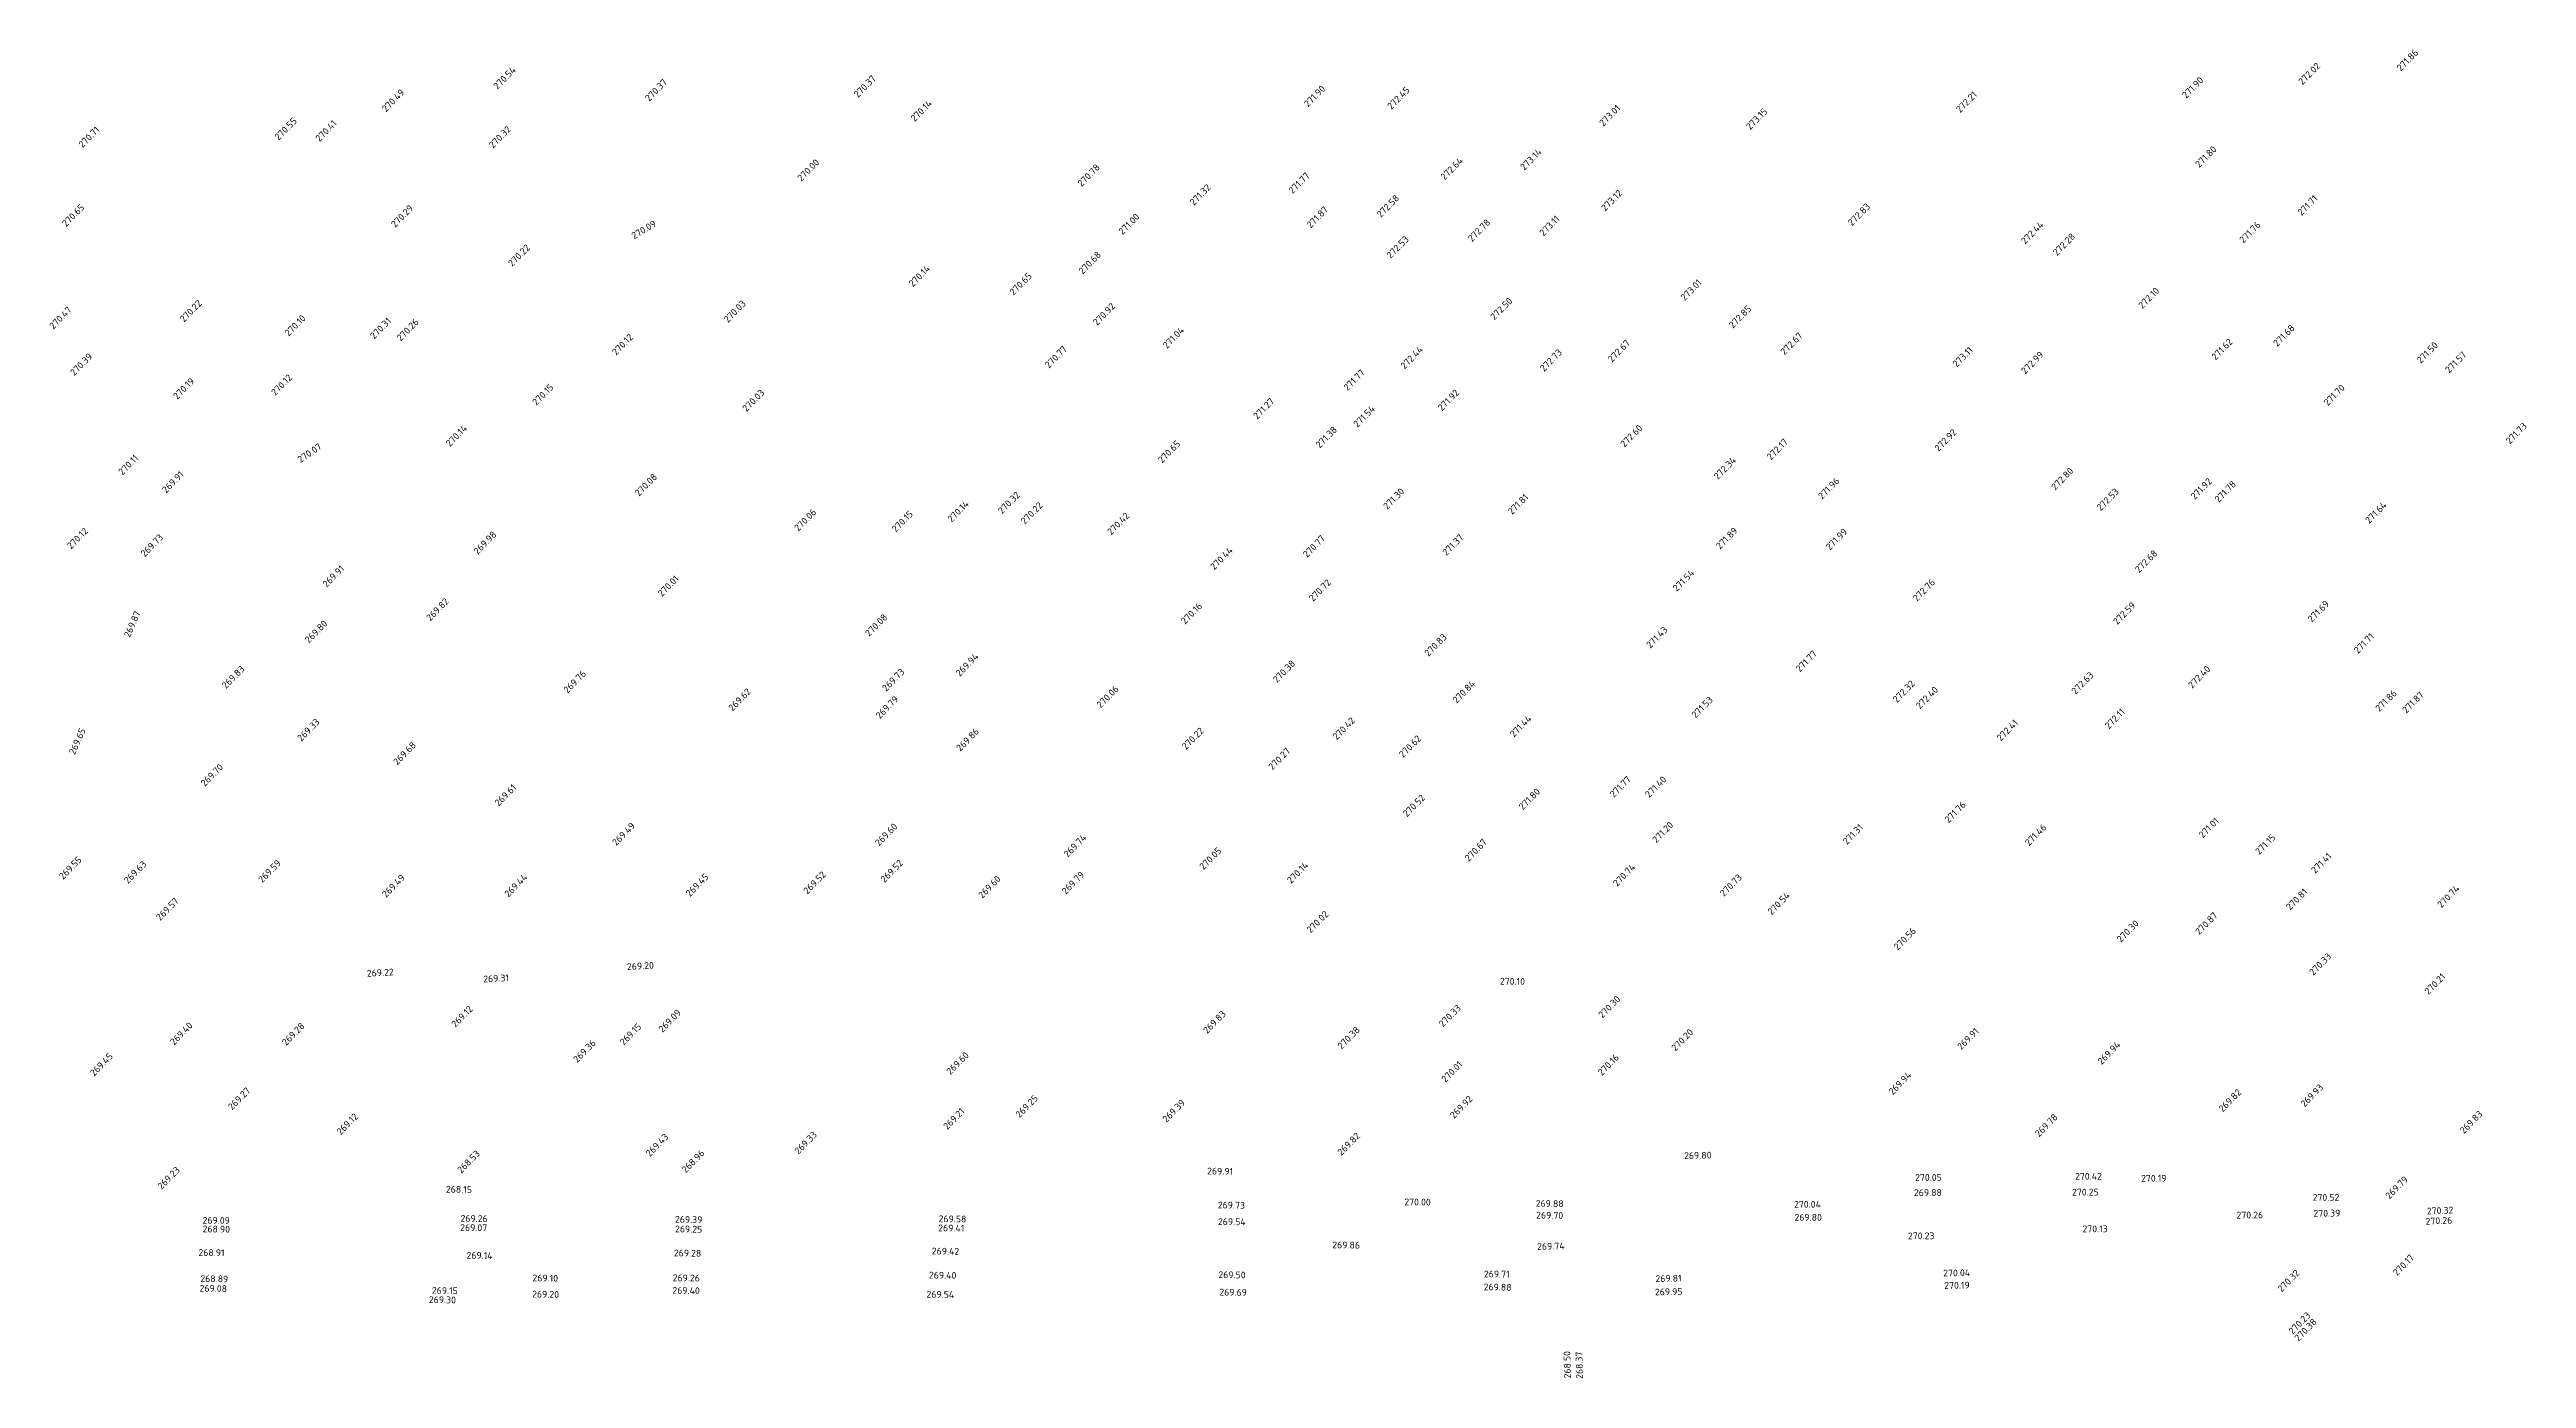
# Model space of a CAD drawing. Header units: metres. Extents: x 36952 to 37839, y 34980 to 35683.
# Drawn here: x 37474 to 37839, y 34985.1 to 35180.9 of the extents above; entities that cross this region are included whole.
import ezdxf

# ---------------------------------------------------------------- set-up
doc = ezdxf.new("R2010")
doc.units = ezdxf.units.M
doc.header["$LTSCALE"] = 5
doc.layers.add('Отметки', color=7, linetype='Continuous')
doc.styles.get("Standard").update_dxf_attribs({"font": 'simplex.shx'})

msp = doc.modelspace()

# ---------------------------------------------------------------- texts
at = {"layer": 'Отметки', "color": 7}
for s, rotation, p in [('270.54', 45.4189, (37540.01, 35174.98, 270.54)), ('272.02', 45.4189, (37805.99, 35175.64, 272.02)), ('271.86', 45.4189, (37820.49, 35177.67, 271.86)), ('270.49', 45.4189, (37523.6, 35171.65, 270.49)), ('270.37', 45.4189, (37562.37, 35173.21, 270.37)), ('270.37', 45.4189, (37593.13, 35173.76, 270.37)), ('271.90', 45.4189, (37659.47, 35172.38, 271.9)), ('272.45', 45.4189, (37671.74, 35172.02, 272.45)), ('272.21', 45.4189, (37755.55, 35171.54, 272.21)), ('271.90', 45.4189, (37788.86, 35173.65, 271.9)), ('270.55', 45.4189, (37507.77, 35167.48, 270.55)), ('270.14', 45.4189, (37601.5, 35170.22, 270.14)), ('273.01', 45.4189, (37702.97, 35169.55, 273.01)), ('273.15', 45.4189, (37724.61, 35169.01, 273.15)), ('270.71', 45.4189, (37478.88, 35166.37, 270.71)), ('270.41', 45.4189, (37513.8, 35167.27, 270.41)), ('270.32', 45.4189, (37539.37, 35166.3, 270.32)), ('270.00', 45.4189, (37584.81, 35161.43, 270)), ('270.78', 45.4189, (37626.1, 35160.64, 270.78)), ('272.64', 45.4189, (37679.59, 35161.61, 272.64)), ('273.14', 45.4189, (37691.33, 35163.05, 273.14)), ('271.80', 45.4189, (37790.8, 35163.45, 271.8)), ('271.32', 45.4189, (37642.63, 35157.87, 271.32)), ('271.77', 45.4189, (37657.19, 35159.59, 271.77)), ('273.12', 45.4189, (37703.25, 35157.03, 273.12)), ('270.65', 45.4189, (37476.46, 35154.73, 270.65)), ('270.29', 45.4189, (37524.94, 35154.64, 270.29)), ('271.00', 45.4189, (37632.13, 35153.56, 271)), ('271.87', 45.4189, (37659.86, 35154.53, 271.87)), ('272.58', 45.4189, (37670.19, 35156.09, 272.58)), ('273.11', 45.4189, (37694.16, 35153.37, 273.11)), ('272.83', 45.4189, (37739.61, 35154.86, 272.83)), ('271.71', 45.4189, (37805.87, 35156.37, 271.71)), ('270.09', 31.0189, (37560.15, 35152.95, 270.09)), ('272.53', 45.4189, (37671.64, 35150.06, 272.53)), ('272.78', 45.4189, (37683.63, 35152.52, 272.78)), ('272.44', 45.4189, (37765.13, 35152.16, 272.44)), ('272.28', 45.4189, (37769.83, 35150.46, 272.28)), ('271.76', 45.4189, (37797.3, 35152.33, 271.76)), ('270.22', 45.4189, (37542.19, 35148.86, 270.22)), ('270.14', 45.4189, (37601.23, 35145.88, 270.14)), ('270.68', 45.4189, (37626.26, 35147.74, 270.68)), ('270.65', 45.4189, (37616.07, 35144.64, 270.65)), ('273.01', 45.4189, (37714.97, 35143.83, 273.01)), ('272.10', 45.4189, (37782.41, 35142.65, 272.1)), ('270.47', 45.4189, (37474.58, 35139.63, 270.47)), ('270.22', 45.4189, (37493.83, 35140.67, 270.22)), ('270.10', 45.4189, (37509.26, 35138.6, 270.1)), ('270.03', 45.4189, (37573.98, 35140.61, 270.03)), ('270.92', 45.4189, (37628.37, 35140.18, 270.92)), ('272.50', 45.4189, (37686.93, 35140.99, 272.5)), ('272.85', 45.4189, (37722.07, 35139.77, 272.85)), ('270.31', 45.4189, (37521.85, 35138.18, 270.31)), ('270.26', 45.4189, (37525.77, 35137.88, 270.26)), ('270.12', 45.4189, (37557.51, 35135.8, 270.12)), ('271.04', 45.4189, (37638.67, 35136.78, 271.04)), ('272.67', 45.4189, (37704.25, 35134.76, 272.67)), ('272.67', 45.4189, (37729.67, 35135.84, 272.67)), ('271.62', 45.4189, (37793.19, 35135.09, 271.62)), ('271.68', 45.4189, (37802.29, 35137.08, 271.68)), ('271.50', 45.4189, (37823.44, 35134.6, 271.5)), ('270.39', 45.4189, (37477.65, 35132.78, 270.39)), ('270.77', 45.4189, (37621.29, 35133.89, 270.77)), ('272.44', 45.4189, (37673.69, 35133.76, 272.44)), ('272.73', 45.4189, (37694.24, 35133.4, 272.73)), ('273.11', 45.4189, (37755.05, 35134.04, 273.11)), ('272.99', 45.4189, (37765.14, 35133.02, 272.99)), ('271.57', 45.4189, (37827.62, 35133.16, 271.57)), ('270.19', 45.4189, (37492.83, 35129.29, 270.19)), ('270.12', 45.4189, (37507.27, 35129.85, 270.12)), ('270.15', 45.4189, (37545.75, 35128.4, 270.15)), ('270.03', 45.4189, (37576.71, 35127.47, 270.03)), ('271.77', 45.4189, (37665.3, 35130.56, 271.77)), ('271.92', 45.4189, (37679.19, 35127.58, 271.92)), ('271.70', 45.4189, (37809.74, 35128.34, 271.7)), ('271.27', 45.4189, (37651.98, 35126.35, 271.27)), ('271.54', 45.4189, (37666.75, 35125.17, 271.54)), ('270.14', 45.4189, (37533.01, 35122.33, 270.14)), ('270.65', 45.4189, (37637.96, 35119.89, 270.65)), ('271.38', 45.4189, (37661.19, 35122.11, 271.38)), ('272.60', 45.4189, (37706.08, 35122.25, 272.6)), ('272.17', 45.4189, (37727.67, 35120.35, 272.17)), ('272.92', 45.4189, (37752.38, 35121.62, 272.92)), ('271.73', 45.4189, (37836.56, 35122.69, 271.73)), ('270.11', 45.4189, (37484.75, 35118.13, 270.11)), ('270.07', 34.2189, (37510.99, 35119.97, 270.07)), ('272.34', 45.4189, (37719.85, 35117.47, 272.34)), ('269.91', 45.4189, (37491.19, 35115.48, 269.91)), ('270.08', 45.4189, (37560.87, 35115.02, 270.08)), ('271.30', 45.4189, (37671.14, 35113.07, 271.3)), ('271.96', 45.4189, (37735.22, 35114.56, 271.96)), ('272.80', 45.4189, (37769.57, 35115.91, 272.8)), ('272.53', 45.4189, (37776.27, 35112.87, 272.53)), ('271.92', 45.4189, (37790.13, 35114.52, 271.92)), ('271.78', 45.4189, (37793.66, 35114.09, 271.78)), ('270.06', 45.4189, (37584.35, 35109.86, 270.06)), ('270.15', 45.4189, (37598.73, 35109.71, 270.15)), ('270.14', 45.4189, (37606.94, 35111.19, 270.14)), ('270.32', 45.4189, (37614.38, 35112.4, 270.32)), ('270.22', 45.4189, (37617.73, 35110.88, 270.22)), ('270.42', 45.4189, (37630.46, 35109.3, 270.42)), ('271.81', 45.4189, (37689.52, 35112.3, 271.81)), ('271.64', 45.4189, (37815.84, 35110.98, 271.64)), ('270.12', 45.4189, (37477.19, 35107.22, 270.12)), ('269.73', 45.4189, (37488.05, 35106.08, 269.73)), ('269.98', 45.4189, (37537.11, 35106.44, 269.98)), ('270.77', 45.4189, (37659.32, 35105.98, 270.77)), ('271.37', 45.4189, (37679.86, 35106.26, 271.37)), ('271.89', 45.4189, (37720.18, 35107.2, 271.89)), ('271.99', 45.4189, (37736.37, 35107.06, 271.99)), ('270.44', 45.4189, (37645.65, 35104.15, 270.44)), ('272.68', 45.4189, (37781.92, 35103.73, 272.68)), ('269.91', 45.4189, (37514.86, 35101.59, 269.91)), ('270.01', 45.4189, (37564.25, 35100.21, 270.01)), ('270.72', 45.4189, (37660.2, 35099.5, 270.72)), ('271.54', 45.4189, (37713.81, 35100.99, 271.54)), ('272.76', 45.4189, (37749.2, 35099.51, 272.76)), ('269.87', 66.1189, (37485.84, 35094.2, 269.87)), ('269.82', 45.4189, (37530.12, 35096.62, 269.82)), ('270.08', 45.4189, (37594.8, 35094.34, 270.08)), ('270.16', 45.4189, (37641.34, 35096.15, 270.16)), ('272.59', 45.4189, (37778.7, 35096.07, 272.59)), ('271.69', 45.4189, (37807.38, 35096.44, 271.69)), ('269.80', 45.4189, (37512.23, 35093.35, 269.8)), ('270.83', 45.4189, (37677.21, 35091.41, 270.83)), ('271.43', 45.4189, (37709.89, 35092.61, 271.43)), ('271.71', 45.4189, (37814.18, 35091.83, 271.71)), ('269.94', 45.4189, (37608.14, 35088.46, 269.94)), ('270.38', 45.4189, (37654.89, 35087.52, 270.38)), ('271.77', 45.4189, (37731.94, 35089.11, 271.77)), ('269.83', 45.4189, (37500.01, 35086.64, 269.83)), ('269.76', 45.4189, (37550.36, 35085.98, 269.76)), ('269.62', 45.4189, (37574.65, 35083.34, 269.62)), ('269.73', 45.4189, (37597.3, 35086.26, 269.73)), ('270.06', 45.4189, (37628.91, 35083.8, 270.06)), ('270.84', 45.4189, (37681.37, 35084.5, 270.84)), ('272.32', 45.4189, (37746.23, 35084.59, 272.32)), ('272.40', 45.4189, (37749.64, 35083.65, 272.4)), ('272.63', 45.4189, (37772.55, 35085.81, 272.63)), ('272.40', 45.4189, (37789.75, 35086.71, 272.4)), ('269.79', 45.4189, (37596.37, 35082.21, 269.79)), ('271.53', 45.4189, (37716.58, 35082.32, 271.53)), ('272.11', 45.4189, (37777.47, 35080.71, 272.11)), ('271.86', 45.4189, (37817.33, 35083.25, 271.86)), ('271.87', 45.4189, (37821.31, 35083.02, 271.87)), ('269.65', 66.1189, (37477.74, 35076.94, 269.65)), ('269.33', 45.4189, (37511.11, 35078.89, 269.33)), ('269.86', 45.4189, (37608.22, 35077.42, 269.86)), ('270.22', 45.4189, (37641.48, 35077.66, 270.22)), ('270.42', 45.4189, (37663.69, 35079.11, 270.42)), ('270.62', 45.4189, (37673.47, 35076.48, 270.62)), ('271.44', 45.4189, (37689.82, 35079.49, 271.44)), ('272.41', 45.4189, (37761.55, 35078.92, 272.41)), ('269.68', 45.4189, (37525.26, 35075.4, 269.68)), ('270.27', 45.4189, (37654.22, 35074.67, 270.27)), ('269.70', 45.4189, (37496.9, 35072.24, 269.7)), ('269.61', 45.4189, (37540.21, 35069.34, 269.61)), ('271.77', 45.4189, (37704.53, 35070.61, 271.77)), ('271.40', 45.4189, (37709.73, 35070.58, 271.4)), ('270.52', 45.4189, (37674.04, 35067.75, 270.52)), ('271.80', 45.4189, (37691.12, 35068.78, 271.8)), ('271.76', 45.4189, (37753.87, 35066.86, 271.76)), ('269.49', 45.4189, (37557.52, 35063.5, 269.49)), ('269.60', 45.4189, (37596.25, 35063.46, 269.6)), ('269.74', 45.4189, (37624.06, 35061.8, 269.74)), ('271.20', 45.4189, (37710.8, 35063.91, 271.2)), ('271.31', 45.4189, (37738.87, 35063.67, 271.31)), ('271.46', 45.4189, (37765.71, 35063.48, 271.46)), ('271.01', 45.4189, (37791.33, 35064.63, 271.01)), ('271.15', 45.4189, (37799.63, 35062.18, 271.15)), ('269.55', 45.4189, (37476.01, 35058.53, 269.55)), ('269.63', 45.4189, (37485.58, 35057.9, 269.63)), ('269.59', 45.4189, (37505.36, 35058.04, 269.59)), ('269.52', 45.4189, (37597.06, 35058.07, 269.52)), ('270.05', 45.4189, (37644.05, 35059.96, 270.05)), ('270.67', 45.4189, (37683.15, 35061.2, 270.67)), ('271.41', 45.4189, (37807.87, 35059.42, 271.41)), ('269.49', 45.4189, (37523.61, 35055.86, 269.49)), ('269.44', 45.4189, (37541.65, 35055.93, 269.44)), ('269.45', 45.4189, (37568.37, 35056, 269.45)), ('269.52', 45.4189, (37585.7, 35056.38, 269.52)), ('269.60', 45.4189, (37611.46, 35055.74, 269.6)), ('269.79', 45.4189, (37623.78, 35056.34, 269.79)), ('270.14', 45.4189, (37656.97, 35057.93, 270.14)), ('270.74', 45.4189, (37705.01, 35057.51, 270.74)), ('270.73', 45.4189, (37720.75, 35056.02, 270.73)), ('270.74', 45.4189, (37826.46, 35054.35, 270.74)), ('269.57', 45.4189, (37490.31, 35052.47, 269.57)), ('270.02', 45.4189, (37659.85, 35050.63, 270.02)), ('270.54', 45.4189, (37727.77, 35053.31, 270.54)), ('270.87', 45.4189, (37790.79, 35050.37, 270.87)), ('270.81', 45.4189, (37804.18, 35054, 270.81)), ('270.56', 45.4189, (37746.37, 35048.12, 270.56)), ('270.30', 45.4189, (37779.24, 35049.26, 270.3)), ('270.33', 45.4189, (37807.59, 35044.39, 270.33)), ('269.22', 3.1189, (37520.8, 35044.27, 269.22)), ('269.31', 3.1189, (37537.95, 35043.43, 269.31)), ('269.20', 3.1189, (37559.13, 35045.26, 269.2)), ('270.10', 359.2189, (37687.73, 35043.13, 270.1)), ('270.21', 45.4189, (37824.57, 35041.56, 270.21)), ('269.12', 45.4189, (37533.83, 35036.74, 269.12)), ('269.09', 45.4189, (37564.34, 35036, 269.09)), ('269.83', 45.4189, (37644.61, 35035.81, 269.83)), ('270.33', 45.4189, (37679.34, 35036.77, 270.33)), ('270.30', 45.4189, (37702.84, 35038.1, 270.3)), ('269.40', 45.4189, (37492.37, 35034.12, 269.4)), ('269.28', 45.4189, (37508.87, 35034.05, 269.28)), ('269.15', 45.4189, (37558.64, 35034.09, 269.15)), ('270.38', 45.4189, (37664.41, 35033.52, 270.38)), ('270.20', 45.4189, (37713.6, 35033.24, 270.2)), ('269.91', 45.4189, (37755.72, 35033.42, 269.91)), ('269.45', 45.4189, (37480.58, 35029.54, 269.45)), ('269.36', 45.4189, (37551.78, 35031.54, 269.36)), ('269.60', 45.4189, (37606.77, 35029.76, 269.6)), ('270.16', 45.4189, (37702.77, 35029.62, 270.16)), ('269.94', 45.4189, (37776.41, 35031.25, 269.94)), ('270.01', 45.4189, (37679.72, 35028.62, 270.01)), ('269.94', 45.4189, (37745.62, 35026.79, 269.94)), ('269.93', 45.4189, (37806.32, 35024.99, 269.93)), ('269.27', 45.4189, (37500.91, 35024.55, 269.27)), ('269.21', 45.4189, (37606.31, 35021.66, 269.21)), ('269.25', 45.4189, (37616.96, 35023.41, 269.25)), ('269.39', 45.4189, (37638.61, 35022.73, 269.39)), ('269.92', 45.4189, (37680.98, 35023.3, 269.92)), ('269.82', 45.4189, (37794.25, 35024.26, 269.82)), ('269.12', 45.4189, (37516.93, 35020.88, 269.12)), ('269.43', 45.4189, (37562.48, 35017.68, 269.43)), ('269.33', 45.4189, (37584.38, 35018.04, 269.33)), ('269.82', 45.4189, (37664.39, 35017.85, 269.82)), ('269.78', 45.4189, (37767.18, 35020.59, 269.78)), ('269.83', 45.4189, (37829.79, 35021.05, 269.83)), ('268.53', 45.4189, (37534.69, 35015.23, 268.53)), ('268.96', 45.4189, (37567.77, 35015.28, 268.96)), ('269.80', 1.3189, (37714.89, 35017.4, 269.8)), ('269.23', 45.4189, (37490.53, 35012.85, 269.23)), ('269.91', 359.2189, (37644.59, 35015.14, 269.91)), ('270.05', 0.2189, (37748.92, 35014.19, 270.05)), ('270.42', 0.2189, (37772.49, 35014.36, 270.42)), ('270.19', 0.2189, (37782.22, 35014.06, 270.19)), ('269.79', 45.4189, (37818.82, 35011.43, 269.79)), ('268.15', 359.2189, (37532.42, 35012.46, 268.15)), ('269.73', 359.2189, (37646.16, 35010.14, 269.73)), ('270.00', 359.2189, (37673.65, 35010.6, 270)), ('269.88', 359.2189, (37693.01, 35010.37, 269.88)), ('270.04', 0.2189, (37731.08, 35010.23, 270.04)), ('269.88', 0.2189, (37748.75, 35011.95, 269.88)), ('270.25', 0.2189, (37772.04, 35012.02, 270.25)), ('270.52', 0.2189, (37807.5, 35011.25, 270.52)), ('270.32', 2.5189, (37824.35, 35009.23, 270.32)), ('269.09', 359.2189, (37496.56, 35007.89, 269.09)), ('268.90', 359.2189, (37496.57, 35006.61, 268.9)), ('269.07', 359.2189, (37534.52, 35006.82, 269.07)), ('269.26', 359.2189, (37534.57, 35008.17, 269.26)), ('269.39', 359.2189, (37566.17, 35008.02, 269.39)), ('269.25', 359.2189, (37566.18, 35006.61, 269.25)), ('269.41', 359.2189, (37604.96, 35006.76, 269.41)), ('269.58', 359.2189, (37605.02, 35008.11, 269.58)), ('269.54', 359.2189, (37646.18, 35007.7, 269.54)), ('269.70', 359.2189, (37693.07, 35008.64, 269.7)), ('269.80', 0.2189, (37731.14, 35008.31, 269.8)), ('270.23', 0.2189, (37747.86, 35005.58, 270.23)), ('270.13', 0.2189, (37773.58, 35006.61, 270.13)), ('270.26', 0.2189, (37796.28, 35008.64, 270.26)), ('270.39', 0.4189, (37807.62, 35008.91, 270.39)), ('270.26', 2.5189, (37824.17, 35007.73, 270.26)), ('268.91', 359.2189, (37495.95, 35003.14, 268.91)), ('269.14', 359.2189, (37535.45, 35002.72, 269.14)), ('269.28', 359.2189, (37566.01, 35003.07, 269.28)), ('269.42', 359.2189, (37604.02, 35003.35, 269.42)), ('269.86', 359.2189, (37663.03, 35004.26, 269.86)), ('269.74', 1.3189, (37693.23, 35004.01, 269.74)), ('270.17', 45.4189, (37819.93, 35000.12, 270.17)), ('268.89', 359.2189, (37496.23, 34999.29, 268.89)), ('269.10', 359.2189, (37545.17, 34999.39, 269.1)), ('269.26', 359.2189, (37565.84, 34999.41, 269.26)), ('269.26', 359.2189, (37565.84, 34999.41, 269.26)), ('269.40', 359.2189, (37603.6, 34999.81, 269.4)), ('269.50', 359.2189, (37646.24, 34999.87, 269.5)), ('269.71', 359.2189, (37685.37, 34999.98, 269.71)), ('269.81', 1.3189, (37710.67, 34999.27, 269.81)), ('270.04', 0.9189, (37753.07, 35000.1, 270.04)), ('270.19', 0.9189, (37753.22, 34998.27, 270.19)), ('270.32', 45.4189, (37802.93, 34997.73, 270.32)), ('269.08', 359.2189, (37496.12, 34997.87, 269.08)), ('269.30', 359.2189, (37529.91, 34996.19, 269.3)), ('269.15', 359.2189, (37530.35, 34997.55, 269.15)), ('269.20', 359.2189, (37545.12, 34997.01, 269.2)), ('269.40', 359.2189, (37565.79, 34997.55, 269.4)), ('269.54', 359.2189, (37603.24, 34996.99, 269.54)), ('269.69', 359.2189, (37646.39, 34997.3, 269.69)), ('269.88', 359.2189, (37685.34, 34998.06, 269.88)), ('269.95', 1.3189, (37710.59, 34997.31, 269.95)), ('270.23', 45.4189, (37804.56, 34991.49, 270.23)), ('270.38', 45.4189, (37805.41, 34990.47, 270.38)), ('268.50', 91.3189, (37698.2, 34985.09, 268.5)), ('268.37', 91.3189, (37699.98, 34985.01, 268.37))]:
    msp.add_text(s, height=1, rotation=rotation, dxfattribs=at).set_placement(p)

doc.saveas('drawing.dxf')
